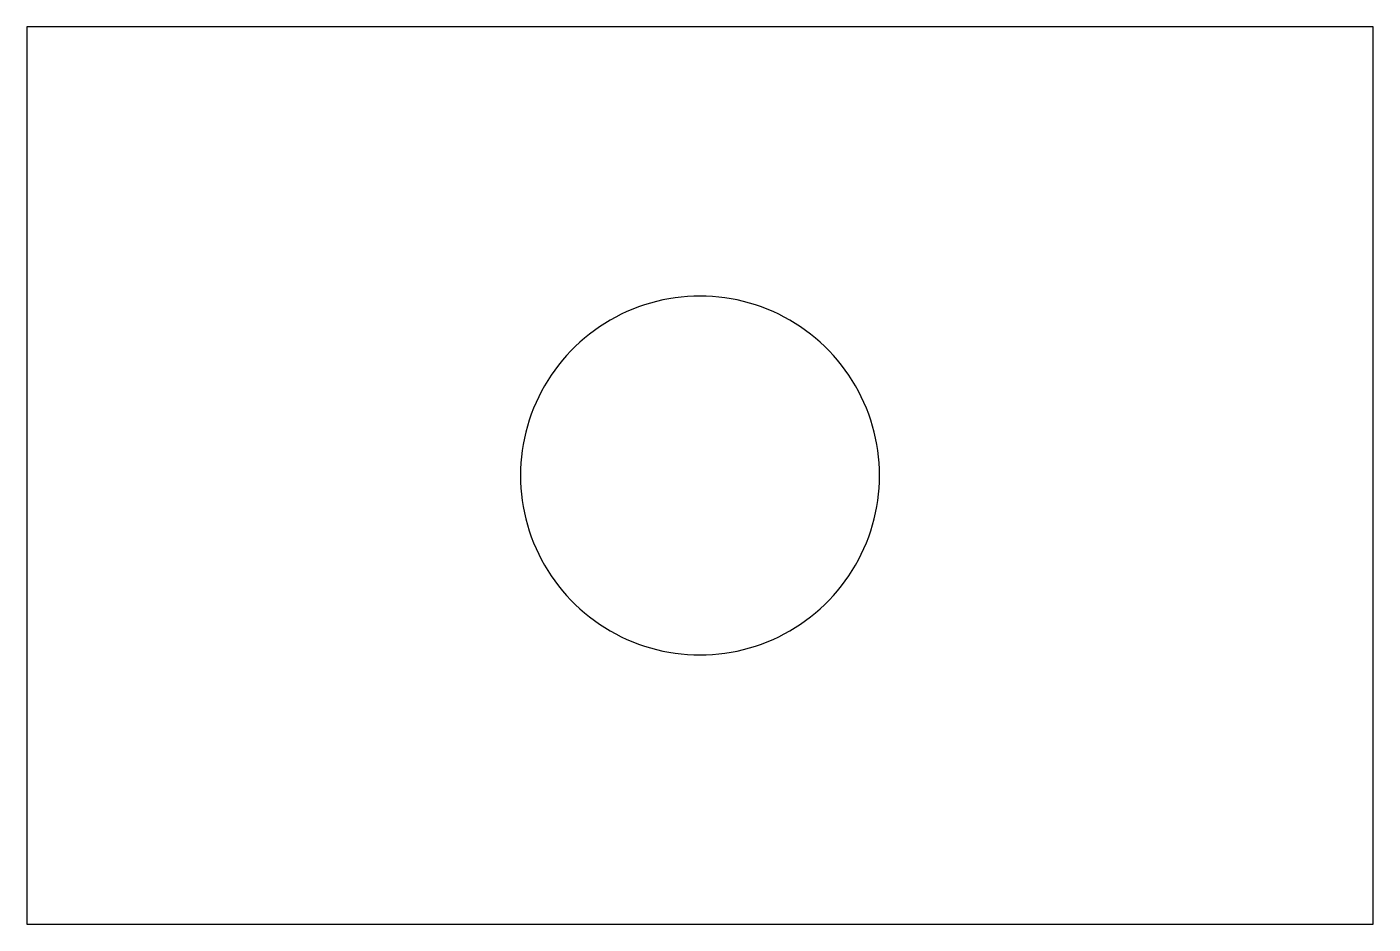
# Model space of a CAD drawing. Header units: millimetres. Extents: x 0 to 60, y 0 to 40.
import ezdxf

# ---------------------------------------------------------------- set-up
doc = ezdxf.new("R2010")
doc.units = ezdxf.units.MM
doc.layers.get('0').update_dxf_attribs({"linetype": 'CONTINUOUS'})

msp = doc.modelspace()

# ---------------------------------------------------------------- linework, layer by layer
for p, q in [((60, 40), (0, 40)), ((0, 40), (0, 0)), ((60, 0), (60, 40)), ((27.528, 27.608), (27.264, 27.518)), ((27.795, 27.69), (27.528, 27.608)), ((28.065, 27.762), (27.795, 27.69)), ((28.337, 27.825), (28.065, 27.762)), ((28.611, 27.878), (28.337, 27.825)), ((28.887, 27.922), (28.611, 27.878)), ((29.164, 27.956), (28.887, 27.922)), ((29.442, 27.981), (29.164, 27.956)), ((29.721, 27.995), (29.442, 27.981)), ((30, 28), (29.721, 27.995)), ((30.279, 27.995), (30, 28)), ((30.558, 27.981), (30.279, 27.995)), ((30.836, 27.956), (30.558, 27.981)), ((31.113, 27.922), (30.836, 27.956)), ((31.389, 27.878), (31.113, 27.922)), ((31.663, 27.825), (31.389, 27.878)), ((31.935, 27.762), (31.663, 27.825)), ((32.205, 27.69), (31.935, 27.762)), ((32.472, 27.608), (32.205, 27.69)), ((32.736, 27.518), (32.472, 27.608)), ((26.244, 27.064), (26, 26.928)), ((26.493, 27.19), (26.244, 27.064)), ((26.746, 27.308), (26.493, 27.19)), ((27.003, 27.417), (26.746, 27.308)), ((27.264, 27.518), (27.003, 27.417)), ((32.997, 27.417), (32.736, 27.518)), ((33.254, 27.308), (32.997, 27.417)), ((33.507, 27.19), (33.254, 27.308)), ((33.756, 27.064), (33.507, 27.19)), ((34, 26.928), (33.756, 27.064)), ((25.298, 26.472), (25.075, 26.304)), ((25.526, 26.632), (25.298, 26.472)), ((25.761, 26.784), (25.526, 26.632)), ((26, 26.928), (25.761, 26.784)), ((34.239, 26.784), (34, 26.928)), ((34.474, 26.632), (34.239, 26.784)), ((34.702, 26.472), (34.474, 26.632)), ((34.925, 26.304), (34.702, 26.472)), ((24.647, 25.945), (24.443, 25.755)), ((24.858, 26.128), (24.647, 25.945)), ((25.075, 26.304), (24.858, 26.128)), ((35.142, 26.128), (34.925, 26.304)), ((35.353, 25.945), (35.142, 26.128)), ((35.557, 25.755), (35.353, 25.945)), ((24.055, 25.353), (23.872, 25.142)), ((24.245, 25.557), (24.055, 25.353)), ((24.443, 25.755), (24.245, 25.557)), ((35.755, 25.557), (35.557, 25.755)), ((35.945, 25.353), (35.755, 25.557)), ((36.128, 25.142), (35.945, 25.353)), ((23.528, 24.702), (23.368, 24.474)), ((23.696, 24.925), (23.528, 24.702)), ((23.872, 25.142), (23.696, 24.925)), ((36.304, 24.925), (36.128, 25.142)), ((36.472, 24.702), (36.304, 24.925)), ((36.632, 24.474), (36.472, 24.702)), ((23.072, 24), (22.936, 23.756)), ((23.216, 24.239), (23.072, 24)), ((23.368, 24.474), (23.216, 24.239)), ((36.784, 24.239), (36.632, 24.474)), ((36.928, 24), (36.784, 24.239)), ((37.064, 23.756), (36.928, 24)), ((22.81, 23.507), (22.692, 23.254)), ((22.936, 23.756), (22.81, 23.507)), ((37.19, 23.507), (37.064, 23.756)), ((37.308, 23.254), (37.19, 23.507)), ((22.583, 22.997), (22.482, 22.736)), ((22.692, 23.254), (22.583, 22.997)), ((37.417, 22.997), (37.308, 23.254)), ((37.518, 22.736), (37.417, 22.997)), ((22.31, 22.205), (22.238, 21.935)), ((22.392, 22.472), (22.31, 22.205)), ((22.482, 22.736), (22.392, 22.472)), ((37.608, 22.472), (37.518, 22.736)), ((37.69, 22.205), (37.608, 22.472)), ((37.762, 21.935), (37.69, 22.205)), ((22.175, 21.663), (22.122, 21.389)), ((22.238, 21.935), (22.175, 21.663)), ((37.825, 21.663), (37.762, 21.935)), ((37.878, 21.389), (37.825, 21.663)), ((22.078, 21.113), (22.044, 20.836)), ((22.122, 21.389), (22.078, 21.113)), ((37.922, 21.113), (37.878, 21.389)), ((37.956, 20.836), (37.922, 21.113)), ((22.019, 20.558), (22.005, 20.279)), ((22.044, 20.836), (22.019, 20.558)), ((37.981, 20.558), (37.956, 20.836)), ((37.995, 20.279), (37.981, 20.558)), ((22.005, 20.279), (22, 20)), ((22, 20), (22.005, 19.721)), ((38, 20), (37.995, 20.279)), ((37.995, 19.721), (38, 20)), ((22.005, 19.721), (22.019, 19.442)), ((22.019, 19.442), (22.044, 19.164)), ((37.956, 19.164), (37.981, 19.442)), ((37.981, 19.442), (37.995, 19.721)), ((22.044, 19.164), (22.078, 18.887)), ((22.078, 18.887), (22.122, 18.611)), ((22.122, 18.611), (22.175, 18.337)), ((37.825, 18.337), (37.878, 18.611)), ((37.878, 18.611), (37.922, 18.887)), ((37.922, 18.887), (37.956, 19.164)), ((22.175, 18.337), (22.238, 18.065)), ((22.238, 18.065), (22.31, 17.795)), ((37.69, 17.795), (37.762, 18.065)), ((37.762, 18.065), (37.825, 18.337)), ((22.31, 17.795), (22.392, 17.528)), ((22.392, 17.528), (22.482, 17.264)), ((37.518, 17.264), (37.608, 17.528)), ((37.608, 17.528), (37.69, 17.795)), ((22.482, 17.264), (22.583, 17.003)), ((22.583, 17.003), (22.692, 16.746)), ((37.308, 16.746), (37.417, 17.003)), ((37.417, 17.003), (37.518, 17.264)), ((22.692, 16.746), (22.81, 16.493)), ((22.81, 16.493), (22.936, 16.244)), ((22.936, 16.244), (23.072, 16)), ((36.928, 16), (37.064, 16.244)), ((37.064, 16.244), (37.19, 16.493)), ((37.19, 16.493), (37.308, 16.746)), ((23.072, 16), (23.216, 15.761)), ((23.216, 15.761), (23.368, 15.526)), ((36.632, 15.526), (36.784, 15.761)), ((36.784, 15.761), (36.928, 16)), ((23.368, 15.526), (23.528, 15.298)), ((23.528, 15.298), (23.696, 15.075)), ((23.696, 15.075), (23.872, 14.858)), ((36.128, 14.858), (36.304, 15.075)), ((36.304, 15.075), (36.472, 15.298)), ((36.472, 15.298), (36.632, 15.526)), ((23.872, 14.858), (24.055, 14.647)), ((24.055, 14.647), (24.245, 14.443)), ((24.245, 14.443), (24.443, 14.245)), ((35.557, 14.245), (35.755, 14.443)), ((35.755, 14.443), (35.945, 14.647)), ((35.945, 14.647), (36.128, 14.858)), ((24.443, 14.245), (24.647, 14.055)), ((24.647, 14.055), (24.858, 13.872)), ((24.858, 13.872), (25.075, 13.696)), ((34.925, 13.696), (35.142, 13.872)), ((35.142, 13.872), (35.353, 14.055)), ((35.353, 14.055), (35.557, 14.245)), ((25.075, 13.696), (25.298, 13.528)), ((25.298, 13.528), (25.526, 13.368)), ((25.526, 13.368), (25.761, 13.216)), ((25.761, 13.216), (26, 13.072)), ((34, 13.072), (34.239, 13.216)), ((34.239, 13.216), (34.474, 13.368)), ((34.474, 13.368), (34.702, 13.528)), ((34.702, 13.528), (34.925, 13.696)), ((26, 13.072), (26.244, 12.936)), ((26.244, 12.936), (26.493, 12.81)), ((26.493, 12.81), (26.746, 12.692)), ((26.746, 12.692), (27.003, 12.583)), ((32.997, 12.583), (33.254, 12.692)), ((33.254, 12.692), (33.507, 12.81)), ((33.507, 12.81), (33.756, 12.936)), ((33.756, 12.936), (34, 13.072)), ((27.003, 12.583), (27.264, 12.482)), ((27.264, 12.482), (27.528, 12.392)), ((27.528, 12.392), (27.795, 12.31)), ((27.795, 12.31), (28.065, 12.238)), ((28.065, 12.238), (28.337, 12.175)), ((28.337, 12.175), (28.611, 12.122)), ((28.611, 12.122), (28.887, 12.078)), ((28.887, 12.078), (29.164, 12.044)), ((29.164, 12.044), (29.442, 12.019)), ((29.442, 12.019), (29.721, 12.005)), ((29.721, 12.005), (30, 12)), ((30, 12), (30.279, 12.005)), ((30.279, 12.005), (30.558, 12.019)), ((30.558, 12.019), (30.836, 12.044)), ((30.836, 12.044), (31.113, 12.078)), ((31.113, 12.078), (31.389, 12.122)), ((31.389, 12.122), (31.663, 12.175)), ((31.663, 12.175), (31.935, 12.238)), ((31.935, 12.238), (32.205, 12.31)), ((32.205, 12.31), (32.472, 12.392)), ((32.472, 12.392), (32.736, 12.482)), ((32.736, 12.482), (32.997, 12.583)), ((0, 0), (60, 0))]:
    msp.add_line(p, q)

doc.saveas('drawing.dxf')
